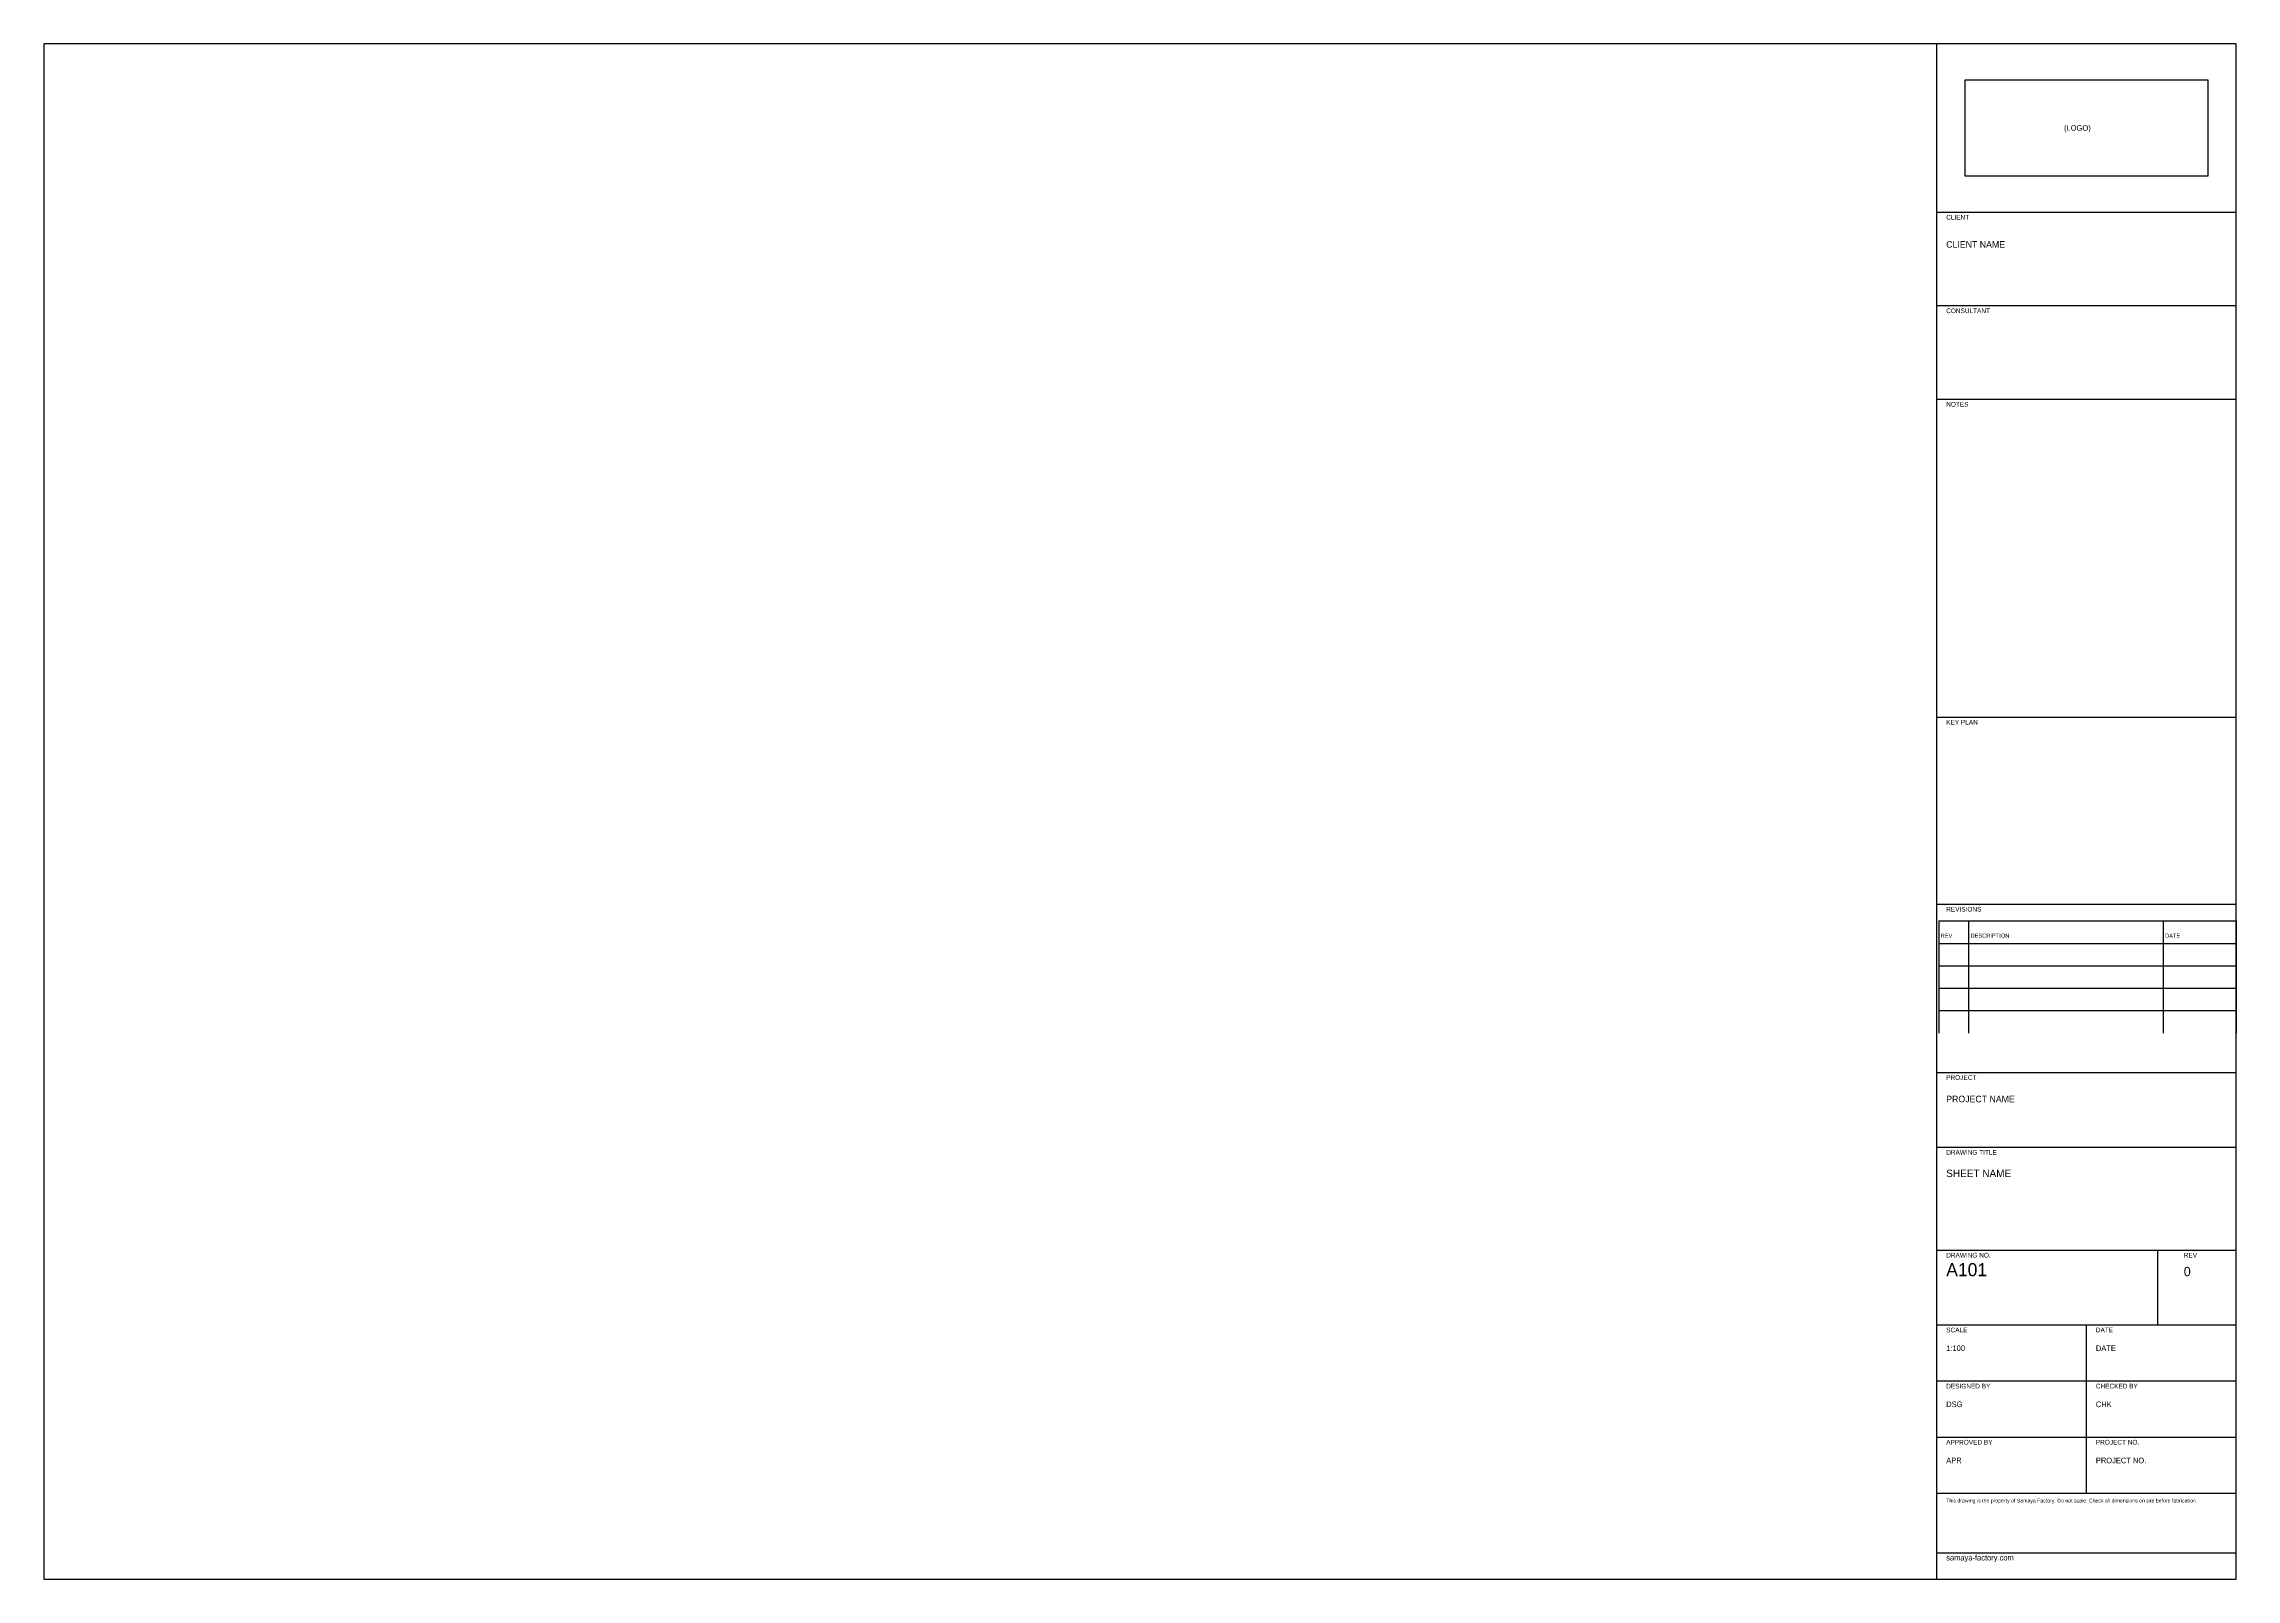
# Model space of a CAD drawing. Header units: millimetres. Extents: x 10 to 1182, y 10 to 831.
import ezdxf

# ---------------------------------------------------------------- set-up
doc = ezdxf.new("R2010")
doc.units = ezdxf.units.MM
for name, color, linetype in [('TB-FRAME', 7, 'CONTINUOUS'), ('TB-LOGO', 8, 'CONTINUOUS'), ('TB-TEXT', 7, 'CONTINUOUS')]:
    doc.layers.add(name, color=color, linetype=linetype)

msp = doc.modelspace()

# ---------------------------------------------------------------- linework, layer by layer
at = {"layer": 'TB-FRAME'}
for p, q in [((1182, 831), (10, 831)), ((10, 831), (10, 10)), ((1022, 10), (1022, 831)), ((1182, 10), (1182, 831)), ((1022, 741), (1182, 741)), ((1022, 691), (1182, 691)), ((1022, 641), (1182, 641)), ((1022, 471), (1182, 471)), ((1022, 371), (1182, 371)), ((1023, 362), (1182, 362)), ((1023, 362), (1023, 302)), ((1039, 362), (1039, 302)), ((1143, 362), (1143, 302)), ((1182, 362), (1182, 302)), ((1023, 350), (1182, 350)), ((1023, 350), (1182, 350)), ((1023, 338), (1182, 338)), ((1023, 326), (1182, 326)), ((1023, 314), (1182, 314)), ((1022, 281), (1182, 281)), ((1022, 241), (1182, 241)), ((1022, 186), (1182, 186)), ((1140, 186), (1140, 146)), ((1022, 146), (1182, 146)), ((1102, 56), (1102, 146)), ((1022, 116), (1182, 116)), ((1022, 86), (1182, 86)), ((1022, 56), (1182, 56)), ((1022, 24), (1182, 24)), ((10, 10), (1182, 10))]:
    msp.add_line(p, q, dxfattribs=at)
at = {"layer": 'TB-LOGO'}
for p, q in [((1167, 811.65), (1037, 811.65)), ((1037, 811.65), (1037, 760.35)), ((1167, 760.35), (1167, 811.65)), ((1037, 760.35), (1167, 760.35))]:
    msp.add_line(p, q, dxfattribs=at)

# ---------------------------------------------------------------- texts
msp.add_text('(LOGO)', height=3, dxfattribs=at).set_placement((1090, 784.5))
at = {"layer": 'TB-TEXT'}
for s, height, p in [('CLIENT', 2.5, (1027, 737)), ('CLIENT NAME', 3.5, (1027, 722)), ('CONSULTANT', 2.5, (1027, 687)), ('NOTES', 2.5, (1027, 637)), ('KEY PLAN', 2.5, (1027, 467)), ('REVISIONS', 2.5, (1027, 367)), ('REV', 2.2, (1024, 353)), ('DESCRIPTION', 2.2, (1040, 353)), ('DATE', 2.2, (1144, 353)), ('PROJECT', 2.5, (1027, 277)), ('PROJECT NAME', 3.5, (1027, 265)), ('DRAWING TITLE', 2.5, (1027, 237)), ('SHEET NAME', 4, (1027, 225)), ('A101', 7, (1027, 172)), ('DRAWING NO.', 2.5, (1027, 182)), ('0', 5, (1154, 172)), ('REV', 2.5, (1154, 182)), ('SCALE', 2.5, (1027, 142)), ('DATE', 2.5, (1107, 142)), ('1:100', 3, (1027, 132)), ('DATE', 3, (1107, 132)), ('DESIGNED BY', 2.5, (1027, 112)), ('CHECKED BY', 2.5, (1107, 112)), ('DSG', 3, (1027, 102)), ('CHK', 3, (1107, 102)), ('APPROVED BY', 2.5, (1027, 82)), ('PROJECT NO.', 2.5, (1107, 82)), ('APR', 3, (1027, 72)), ('PROJECT NO.', 3, (1107, 72)), ('This drawing is the property of Samaya Factory. Do not scale. Check all dimensions on site before fabrication.', 2, (1027, 51)), ('samaya-factory.com', 3, (1027, 20))]:
    msp.add_text(s, height=height, dxfattribs=at).set_placement(p)

doc.saveas('drawing.dxf')
